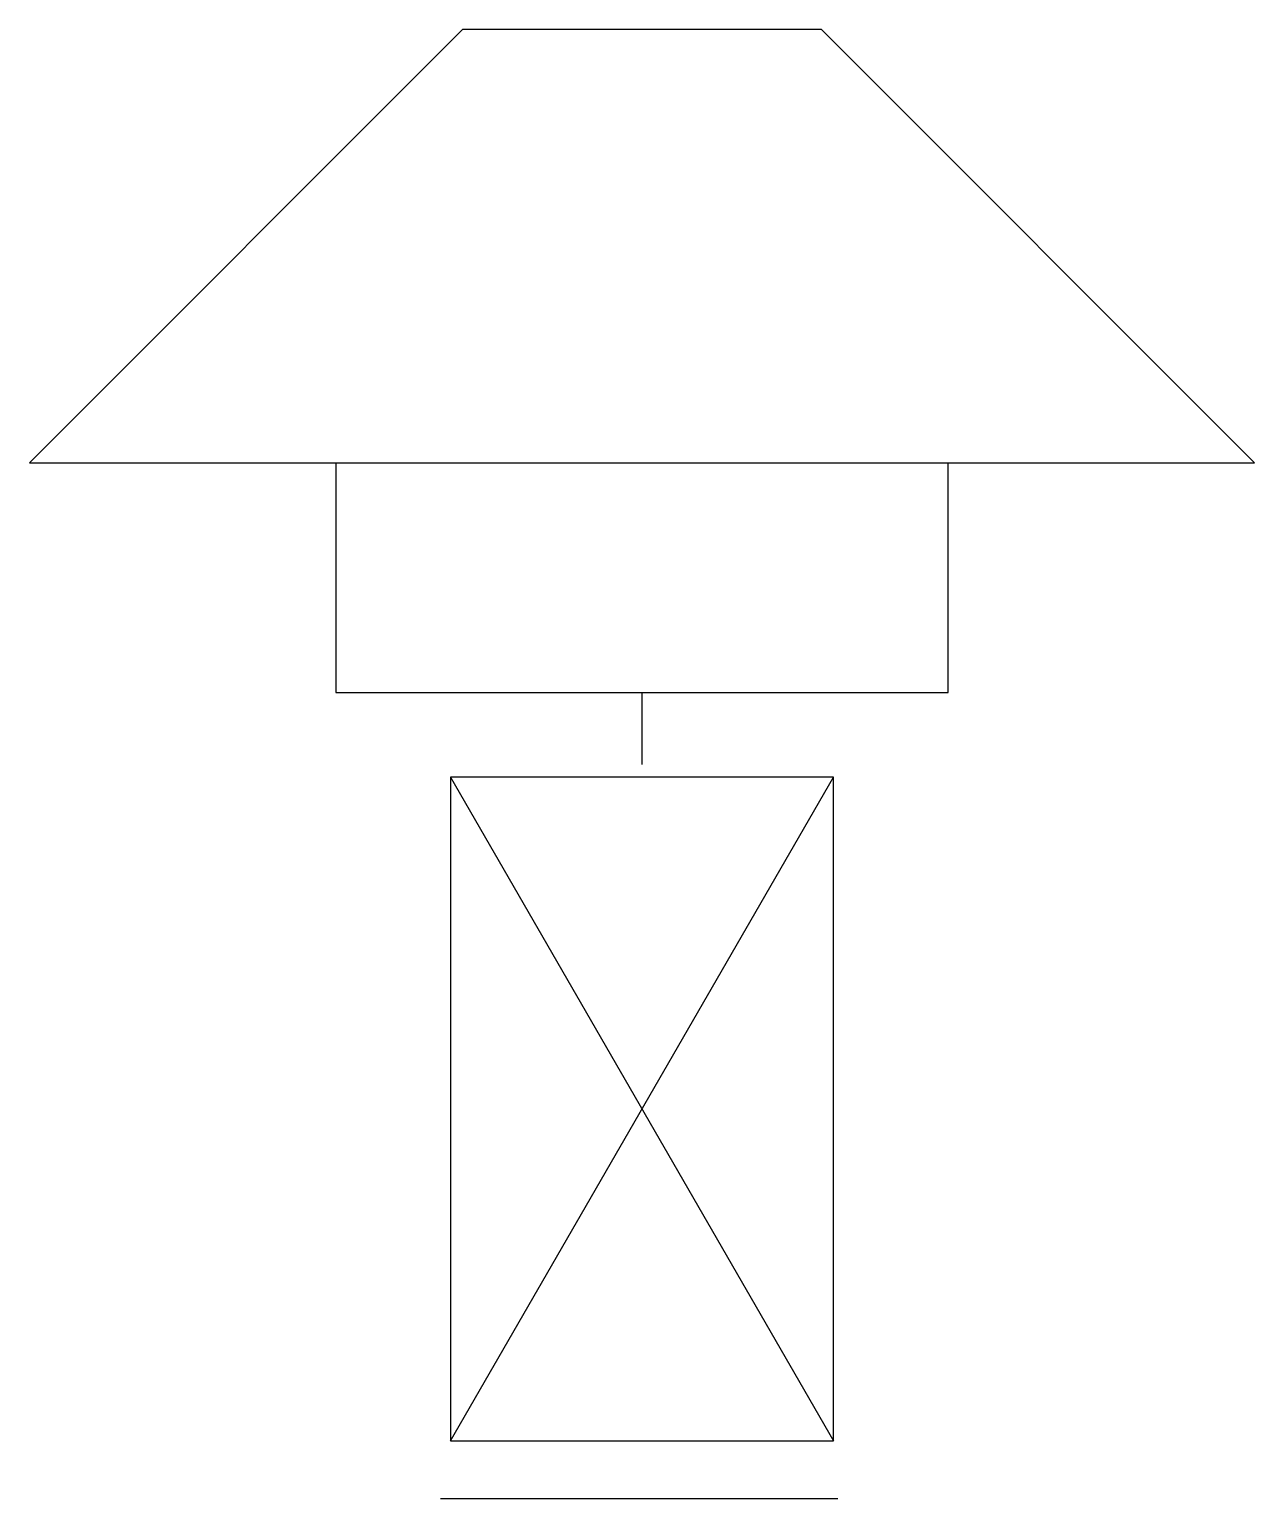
# Model space of a CAD drawing. Extents: x 0 to 1200, y -1556 to -118.
import ezdxf

# ---------------------------------------------------------------- set-up
doc = ezdxf.new("R2010")
doc.units = 0
doc.header["$LTSCALE"] = 1000
doc.header["$MEASUREMENT"] = 0
for name, color, linetype in [('FM', 3, 'CONTINUOUS'), ('GYX', 6, 'CONTINUOUS'), ('VAD', 3, 'CONTINUOUS')]:
    doc.layers.add(name, color=color, linetype=linetype)

msp = doc.modelspace()

# ---------------------------------------------------------------- linework, layer by layer
at = {"layer": 'FM'}
for p, q in [((412.8, -850.2), (412.8, -1499.8)), ((412.8, -850.2), (787.8, -1499.8)), ((412.8, -1499.8), (787.8, -850.2)), ((787.8, -850.2), (412.8, -850.2)), ((787.8, -1499.8), (787.8, -850.2)), ((412.8, -1499.8), (787.8, -1499.8)), ((402.9, -1556.4), (792, -1556.4))]:
    msp.add_line(p, q, dxfattribs=at)
at = {"layer": 'GYX'}
msp.add_line((600.3, -837.5), (600.3, -767.2), dxfattribs=at)
at = {"layer": 'VAD'}
for points in [[(0.3, -542.2), (1200.3, -542.2), (776, -117.9), (424.6, -117.9), (0.3, -542.2)], [(300.3, -542.2), (300.3, -767.2), (900.3, -767.2), (900.3, -542.2)]]:
    msp.add_lwpolyline(points, dxfattribs=at)

doc.saveas('drawing.dxf')
